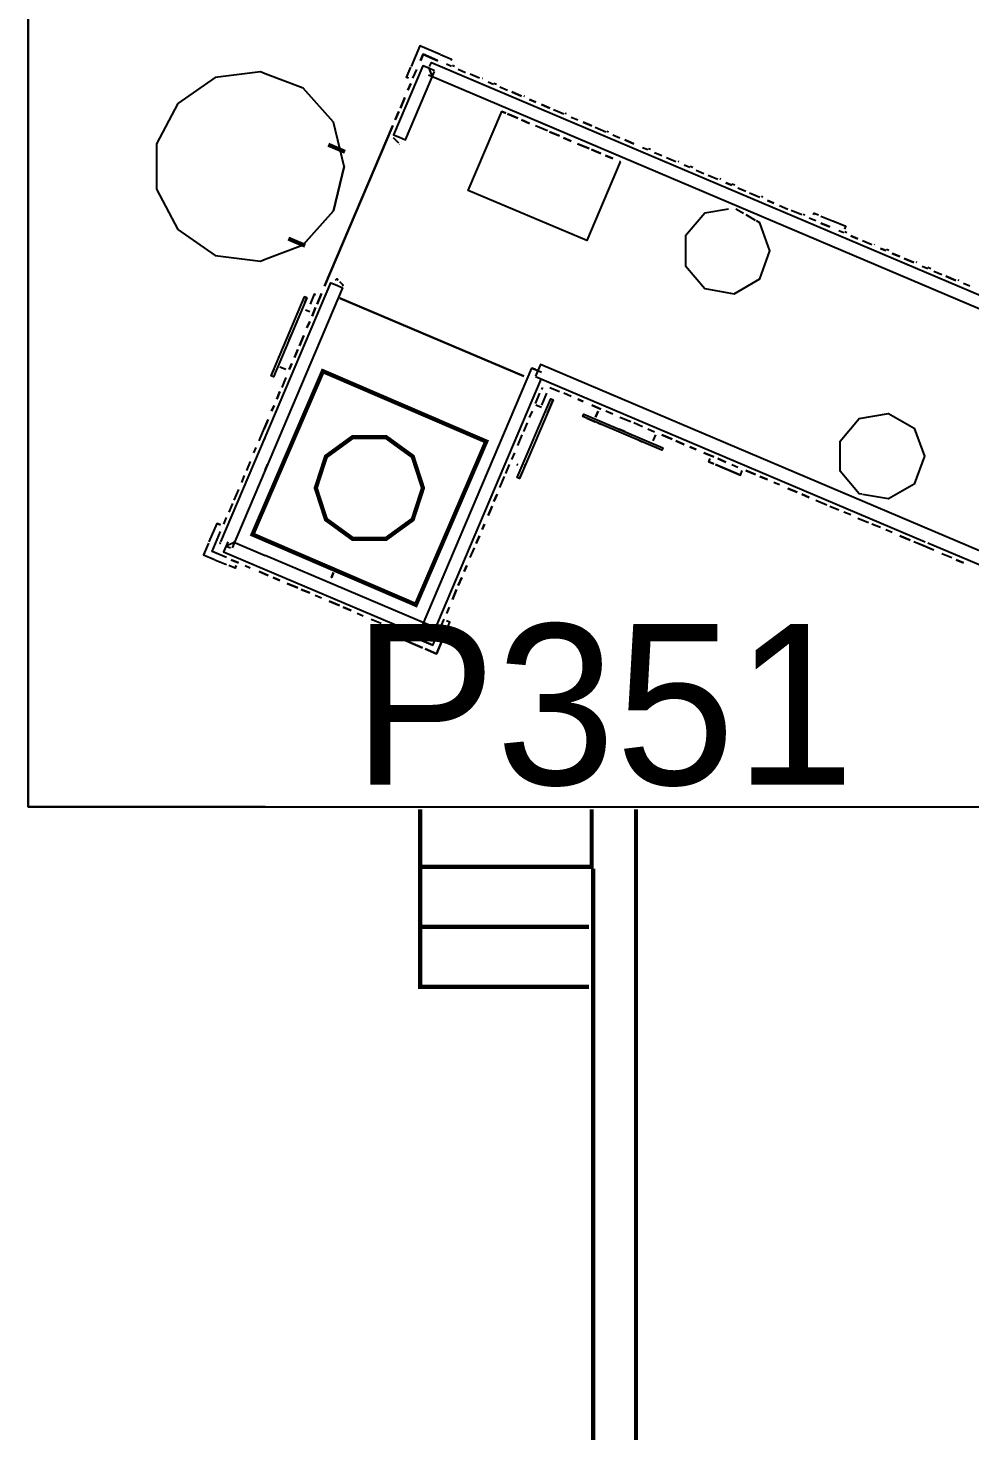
# Model space of a CAD drawing. Extents: x -57244 to 324435, y 15553 to 159369.
# Drawn here: x 147659 to 152054, y 123362 to 129911 of the extents above; entities that cross this region are included whole.
import ezdxf

# ---------------------------------------------------------------- set-up
doc = ezdxf.new("R2010")
doc.units = 0
doc.header["$LTSCALE"] = 2000
doc.header["$MEASUREMENT"] = 0
doc.linetypes.add('HIDDEN', pattern=[0.375, 0.25, -0.125])
doc.layers.add('BASE', color=253, linetype='CONTINUOUS')
doc.styles.add('TXT', font='TXT', dxfattribs={"height": 0.2})

msp = doc.modelspace()

# ---------------------------------------------------------------- linework, layer by layer
at = {"layer": 'BASE', "linetype": 'Continuous'}
for p, q in [((149502.6, 129788.5, 853.8), (149502, 129787.3, 853.8)), ((149569.9, 129759.5, 2944), (149502.3, 129788.2, 2944)), ((149502.3, 129788.2, 1594), (149504.5, 129787.3, 1594)), ((149569.9, 129759.5, 2944), (149502.3, 129788.2, 2944)), ((149518.3, 129787.3, 1590), (149517.2, 129787.7, 1590)), ((149583.1, 129759.7, 1590), (149583.6, 129759.5, 1590)), ((149635.2, 129731.8, 2944), (149610.9, 129742.1, 2944)), ((149635.2, 129731.8, 2944), (149610.9, 129742.1, 2944)), ((149635.2, 129731.8, 2944), (149610.9, 129742.1, 2944)), ((149649, 129731.8, 1590), (149638.6, 129736.2, 1590)), ((149424.2, 129680.5, 833.8), (149444.4, 129728.3, 833.8)), ((149454.8, 129676.3, 2940), (149472.2, 129717.2, 2941.5)), ((149454.8, 129676.3, 2940), (149472.2, 129717.2, 2941.5)), ((149666.4, 129718.6, 2944), (149700.6, 129704, 2944)), ((149666.4, 129718.6, 2944), (149700.6, 129704, 2944)), ((149666.4, 129718.6, 2944), (149700.6, 129704, 2944)), ((149766, 129676.3, 2944), (149721.8, 129695, 2944)), ((149766, 129676.3, 2944), (149721.8, 129695, 2944)), ((149766, 129676.3, 2944), (149721.8, 129695, 2944)), ((149777.3, 129677.3, 1590), (149779.7, 129676.3, 1590)), ((149444.4, 129651.9, 2939.1), (149431.2, 129620.8, 2938)), ((149431.2, 129620.8, 2938), (149444.4, 129651.9, 2939.1)), ((149805.1, 129659.7, 2944), (149831.3, 129648.5, 2944)), ((149805.1, 129659.7, 2944), (149831.3, 129648.5, 2944)), ((149805.1, 129659.7, 2944), (149831.3, 129648.5, 2944)), ((149832.8, 129653.7, 1590), (149845.1, 129648.5, 1590)), ((149860.6, 129636.1, 2944), (149896.7, 129620.8, 2944)), ((149860.6, 129636.1, 2944), (149896.7, 129620.8, 2944)), ((149860.6, 129636.1, 2944), (149896.7, 129620.8, 2944)), ((149962, 129593.1, 2944), (149916, 129612.6, 2944)), ((149916, 129612.6, 2944), (149962, 129593.1, 2944)), ((149916, 129612.6, 2944), (149962, 129593.1, 2944)), ((149416.7, 129586.5, 2936.7), (149395.9, 129537.6, 2935)), ((149395.9, 129537.6, 2935), (149416.7, 129586.5, 2936.7)), ((149971.5, 129594.9, 1590), (149975.8, 129593.1, 1590)), ((150027.4, 129565.3, 2944), (149999.3, 129577.3, 2944)), ((149999.3, 129577.3, 2944), (150027.4, 129565.3, 2944)), ((149999.3, 129577.3, 2944), (150027.4, 129565.3, 2944)), ((150092.8, 129537.6, 2944), (150054.8, 129553.7, 2944)), ((150054.8, 129553.7, 2944), (150092.8, 129537.6, 2944)), ((150054.8, 129553.7, 2944), (150092.8, 129537.6, 2944)), ((149372.3, 129482.1, 2932.9), (149388.9, 129521.1, 2934.4)), ((149388.9, 129521.1, 2934.4), (149372.3, 129482.1, 2932.9)), ((149888.3, 129513.1, 2996), (149869.4, 129521.1, 2996)), ((149943.8, 129489.5, 2996), (149895.9, 129509.8, 2996)), ((149895.9, 129509.8, 3008), (149943.8, 129489.5, 3008)), ((149961.3, 129482.1, 3008), (149999.3, 129466, 3008)), ((149999.3, 129466, 2996), (149961.3, 129482.1, 2996)), ((150110.2, 129530.1, 2944), (150158.1, 129509.8, 2944)), ((150110.2, 129530.1, 2944), (150158.1, 129509.8, 2944)), ((150110.2, 129530.1, 2944), (150158.1, 129509.8, 2944)), ((150171.9, 129509.8, 1590), (150165.7, 129512.4, 1590)), ((150193.5, 129494.8, 2944), (150223.5, 129482.1, 2944)), ((150193.5, 129494.8, 2944), (150223.5, 129482.1, 2944)), ((150193.5, 129494.8, 2944), (150223.5, 129482.1, 2944)), ((149042.6, 128705.3, 2904.8), (149361.2, 129455.8, 2932)), ((149361.2, 129455.8, 2932), (149042.6, 128705.3, 2904.8)), ((150082.5, 129430.6, 3008), (150026.7, 129454.3, 3008)), ((150082.5, 129430.6, 2996), (150026.7, 129454.3, 2996)), ((150092, 129426.6, 2996), (150138, 129407.1, 2996)), ((150138, 129407.1, 3008), (150092, 129426.6, 3008)), ((150249, 129471.3, 2944), (150288.8, 129454.3, 2944)), ((150288.8, 129454.3, 2944), (150249, 129471.3, 2944)), ((150288.8, 129454.3, 2944), (150249, 129471.3, 2944)), ((150304.5, 129447.7, 2944), (150354.2, 129426.6, 2944)), ((150304.5, 129447.7, 2944), (150354.2, 129426.6, 2944)), ((150304.5, 129447.7, 2944), (150354.2, 129426.6, 2944)), ((150359.9, 129430, 1590), (150367.9, 129426.6, 1590)), ((150387.7, 129412.4, 2944), (150419.6, 129398.9, 2944)), ((150387.7, 129412.4, 2944), (150419.6, 129398.9, 2944)), ((150387.7, 129412.4, 2944), (150419.6, 129398.9, 2944)), ((149388.9, 129374.2, 3973.7), (149364.3, 129398.9, 3973.7)), ((150157.4, 129398.9, 3008), (150193.5, 129383.5, 3008)), ((150193.5, 129383.5, 2996), (150157.4, 129398.9, 2996)), ((150222.7, 129371.1, 2996), (150276.7, 129348.2, 2996)), ((150276.7, 129348.2, 3008), (150222.7, 129371.1, 3008)), ((150288.1, 129343.4, 2996), (150332.2, 129324.6, 2996)), ((150332.2, 129324.6, 3008), (150288.1, 129343.4, 3008)), ((150443.2, 129388.8, 2944), (150484.9, 129371.1, 2944)), ((150484.9, 129371.1, 2944), (150443.2, 129388.8, 2944)), ((150484.9, 129371.1, 2944), (150443.2, 129388.8, 2944)), ((150526.4, 129353.5, 2944), (150550.3, 129343.4, 2944)), ((150526.4, 129353.5, 2944), (150550.3, 129343.4, 2944)), ((150526.4, 129353.5, 2944), (150550.3, 129343.4, 2944)), ((150564, 129343.4, 1590), (150554.1, 129347.6, 1590)), ((150353.4, 129315.6, 2996), (150387.7, 129301.1, 2996)), ((150387.7, 129301.1, 3008), (150353.4, 129315.6, 3008)), ((150421.7, 129286.6, 2996), (150418.8, 129287.9, 2996)), ((150581.9, 129330, 2944), (150615.6, 129315.6, 2944)), ((150581.9, 129330, 2944), (150615.6, 129315.6, 2944)), ((150581.9, 129330, 2944), (150615.6, 129315.6, 2944)), ((150637.4, 129306.4, 2944), (150681, 129287.9, 2944)), ((150637.4, 129306.4, 2944), (150681, 129287.9, 2944)), ((150637.4, 129306.4, 2944), (150681, 129287.9, 2944)), ((150692.9, 129288.7, 1590), (150694.7, 129287.9, 1590)), ((150746.4, 129260.1, 2944), (150720.6, 129271.1, 2944)), ((150746.4, 129260.1, 2944), (150720.6, 129271.1, 2944)), ((150746.4, 129260.1, 2944), (150720.6, 129271.1, 2944)), ((150760.1, 129260.1, 1590), (150748.3, 129265.1, 1590)), ((150776.1, 129247.5, 2944), (150811.7, 129232.4, 2944)), ((150776.1, 129247.5, 2944), (150811.7, 129232.4, 2944)), ((150776.1, 129247.5, 2944), (150811.7, 129232.4, 2944)), ((150831.6, 129224, 2944), (150877.1, 129204.7, 2944)), ((150831.6, 129224, 2944), (150877.1, 129204.7, 2944)), ((150831.6, 129224, 2944), (150877.1, 129204.7, 2944)), ((150265.4, 128918.4, 2996), (149713.1, 129152.9, 2996)), ((150890.8, 129204.7, 1590), (150887.1, 129206.2, 1590)), ((150942.4, 129176.9, 2944), (150914.8, 129188.6, 2944)), ((150914.8, 129188.6, 2944), (150942.4, 129176.9, 2944)), ((150914.8, 129188.6, 2944), (150942.4, 129176.9, 2944)), ((150956.2, 129176.9, 1590), (150942.5, 129182.7, 1590)), ((150970.3, 129165.1, 2944), (151007.8, 129149.2, 2944)), ((150970.3, 129165.1, 2944), (151007.8, 129149.2, 2944)), ((150970.3, 129165.1, 2944), (151007.8, 129149.2, 2944)), ((151025.8, 129141.5, 2944), (151073.1, 129121.4, 2944)), ((151025.8, 129141.5, 2944), (151073.2, 129121.4, 2944)), ((151025.8, 129141.5, 2944), (151073.2, 129121.4, 2944)), ((151086.9, 129121.4, 1590), (151081.3, 129123.8, 1590)), ((151138.5, 129093.7, 2944), (151109, 129106.2, 2944)), ((151109, 129106.2, 2944), (151138.5, 129093.7, 2944)), ((151109, 129106.2, 2944), (151138.5, 129093.7, 2944)), ((151164.5, 129082.6, 2944), (151203.9, 129065.9, 2944)), ((151164.5, 129082.6, 2944), (151203.9, 129065.9, 2944)), ((151164.5, 129082.6, 2944), (151203.9, 129065.9, 2944)), ((150998, 129044.7, 3000.2), (150961.3, 129065.9, 3000.2)), ((151053.5, 129012.7, 3000.2), (151009.3, 129038.2, 3000.2)), ((151269.2, 129038.2, 2944), (151220, 129059.1, 2944)), ((151269.2, 129038.2, 2944), (151220, 129059.1, 2944)), ((151269.2, 129038.2, 2944), (151220, 129059.1, 2944)), ((151275.5, 129041.4, 1590), (151283, 129038.2, 1590)), ((151334.6, 129010.4, 2944), (151303.2, 129023.8, 2944)), ((151334.6, 129010.4, 2944), (151303.2, 129023.8, 2944)), ((151334.6, 129010.4, 2944), (151303.2, 129023.8, 2944)), ((151324, 129038.2, 833.8), (151327.5, 129046.4, 833.8)), ((151358.7, 129033.2, 853.8), (151412.3, 129010.4, 853.8)), ((151358.7, 129000.2, 2944), (151399.9, 128982.7, 2944)), ((151400, 128982.7, 2944), (151358.7, 129000.2, 2944)), ((151400, 128982.7, 2944), (151358.7, 129000.2, 2944)), ((151465.3, 128955, 2944), (151441.9, 128964.9, 2944)), ((151465.3, 128955, 2944), (151441.9, 128964.9, 2944)), ((151465.3, 128955, 2944), (151441.9, 128964.9, 2944)), ((151479, 128955, 1590), (151469.7, 128958.9, 1590)), ((151530.7, 128927.2, 2944), (151497.4, 128941.3, 2944)), ((151497.4, 128941.3, 2944), (151530.7, 128927.2, 2944)), ((151497.4, 128941.3, 2944), (151530.7, 128927.2, 2944)), ((151596, 128899.5, 2944), (151552.9, 128917.8, 2944)), ((151596, 128899.5, 2944), (151552.9, 128917.8, 2944)), ((151596, 128899.5, 2944), (151552.9, 128917.8, 2944)), ((151609.8, 128899.5, 1590), (151608.4, 128900.1, 1590)), ((151661.4, 128871.7, 2944), (151636.1, 128882.5, 2944)), ((151661.4, 128871.7, 2944), (151636.1, 128882.5, 2944)), ((151636.1, 128882.4, 2944), (151661.4, 128871.7, 2944)), ((151675.1, 128871.7, 1590), (151663.9, 128876.5, 1590)), ((151691.6, 128858.9, 2944), (151726.7, 128844, 2944)), ((151726.7, 128844, 2944), (151691.6, 128858.9, 2944)), ((151726.7, 128844, 2944), (151691.6, 128858.9, 2944)), ((151792.1, 128816.2, 2944), (151747.1, 128835.3, 2944)), ((151747.1, 128835.3, 2944), (151792.1, 128816.2, 2944)), ((151747.1, 128835.3, 2944), (151792.1, 128816.2, 2944)), ((151805.8, 128816.2, 1590), (151802.6, 128817.6, 1590)), ((151830.3, 128800, 2944), (151857.5, 128788.5, 2944)), ((151830.3, 128800, 2944), (151857.5, 128788.5, 2944)), ((151830.3, 128800, 2944), (151857.5, 128788.5, 2944)), ((151858.1, 128794.1, 1590), (151871.2, 128788.5, 1590)), ((151885.8, 128776.5, 2944), (151922.8, 128760.8, 2944)), ((151885.8, 128776.5, 2944), (151922.8, 128760.8, 2944)), ((151885.8, 128776.5, 2944), (151922.8, 128760.8, 2944)), ((151988.2, 128733, 2944), (151941.3, 128752.9, 2944)), ((151941.3, 128752.9, 2944), (151988.2, 128733, 2944)), ((151941.3, 128752.9, 2944), (151988.2, 128733, 2944)), ((151996.8, 128735.2, 1590), (152001.9, 128733, 1590)), ((152053.5, 128705.3, 2944), (152024.5, 128717.6, 2944)), ((152053.5, 128705.3, 2944), (152024.5, 128717.6, 2944)), ((152053.5, 128705.3, 2944), (152024.5, 128717.6, 2944)), ((148792.8, 128287.3, 2580), (148949, 128655.6, 2580)), ((148950.9, 128629.2, 2180), (148960.1, 128650.9, 2179.9)), ((148994.3, 128667.9, 834), (149000.5, 128665.3, 834)), ((149028.3, 128671.5, 2692.3), (149007.3, 128622, 2692.3)), ((149028.3, 128671.5, 2692.3), (149007.3, 128622, 2692.3)), ((149007.3, 128622, 2692.3), (149028.3, 128671.5, 2692.3)), ((149971.5, 128285.4, 2904), (149113.1, 128649.8, 2904)), ((149113.1, 128649.8, 2904), (149971.5, 128285.4, 2904)), ((149113.1, 128649.8, 2904), (149971.5, 128285.4, 2904)), ((148972.8, 128585.8, 2525), (148952.6, 128594.3, 2525)), ((148972.8, 128585.8, 2235), (148952.7, 128594.3, 2235)), ((148983.7, 128566.6, 2692.3), (149000.5, 128606.1, 2692.3)), ((148983.7, 128566.6, 2692.3), (149000.5, 128606.1, 2692.3)), ((149000.5, 128606.1, 2692.3), (148983.7, 128566.6, 2692.3)), ((148887.7, 128511.1, 2180), (148889.5, 128515.3, 2180)), ((148960.2, 128511.1, 2692.3), (148972.8, 128540.7, 2692.3)), ((148960.2, 128511.1, 2692.3), (148972.8, 128540.7, 2692.3)), ((148972.8, 128540.7, 2692.3), (148960.2, 128511.1, 2692.3)), ((148852.4, 128427.8, 2180), (148861.8, 128449.9, 2180)), ((148877.2, 128455.6, 2235), (148889, 128483.3, 2235)), ((148877.2, 128455.6, 2525), (148889, 128483.3, 2525)), ((148877.2, 128455.6, 2525), (148889, 128483.3, 2525)), ((148945, 128475.4, 2692.3), (148924.8, 128427.8, 2692.3)), ((148945, 128475.4, 2692.3), (148924.8, 128427.8, 2692.3)), ((148924.8, 128427.8, 2692.3), (148945, 128475.4, 2692.3)), ((148828.9, 128372.4, 2180), (148834.1, 128384.5, 2180)), ((148917.3, 128410, 2692.3), (148901.3, 128372.4, 2692.3)), ((148917.3, 128410, 2692.3), (148901.3, 128372.4, 2692.3)), ((148901.3, 128372.4, 2692.3), (148917.3, 128410, 2692.3)), ((148834.1, 128329.5, 2525), (148861.8, 128317.7, 2525)), ((148877.7, 128316.9, 2692.3), (148889.5, 128344.7, 2692.3)), ((148877.7, 128316.9, 2692.3), (148889.5, 128344.7, 2692.3)), ((148889.5, 128344.7, 2692.3), (148877.7, 128316.9, 2692.3)), ((148861.8, 128279.3, 2692.3), (148842.4, 128233.6, 2692.3)), ((148861.8, 128279.3, 2692.3), (148842.4, 128233.6, 2692.3)), ((148861.8, 128279.3, 2692.3), (148842.4, 128233.6, 2692.3)), ((150027, 128284, 3973.7), (151844.9, 127512.3, 3973.7)), ((150059.1, 128233.6, 2692.3), (150054.8, 128223.3, 2692.3)), ((150059.1, 128233.6, 2692.3), (150054.8, 128223.3, 2692.3)), ((150093.5, 128233.6, 2904), (150138, 128214.7, 2904)), ((150093.5, 128233.6, 2904), (150138, 128214.7, 2904)), ((150093.5, 128233.6, 2904), (150138, 128214.7, 2904)), ((148818.9, 128178.1, 2692.3), (148834.1, 128213.9, 2692.3)), ((148818.9, 128178.1, 2692.3), (148834.1, 128213.9, 2692.3)), ((148834.1, 128213.9, 2692.3), (148818.9, 128178.1, 2692.3)), ((150027, 128158, 2692.3), (150047.4, 128205.9, 2692.3)), ((150027, 128158, 2692.3), (150047.4, 128205.9, 2692.3)), ((150056.5, 128150.4, 854), (150080.1, 128205.9, 854)), ((150193.5, 128191.2, 2904), (150158.8, 128205.9, 2904)), ((150193.5, 128191.2, 2904), (150158.8, 128205.9, 2904)), ((150193.5, 128191.2, 2904), (150158.8, 128205.9, 2904)), ((150249, 128167.6, 2904), (150224.2, 128178.1, 2904)), ((150224.2, 128178.1, 2904), (150249, 128167.6, 2904)), ((150224.2, 128178.1, 2904), (150249, 128167.6, 2904)), ((148806.3, 128148.6, 2692.3), (148795.3, 128122.7, 2692.3)), ((148806.3, 128148.6, 2692.3), (148795.3, 128122.7, 2692.3)), ((148795.3, 128122.7, 2692.3), (148806.3, 128148.6, 2692.3)), ((149999.3, 128092.6, 2692.3), (150012, 128122.7, 2692.3)), ((149999.3, 128092.6, 2692.3), (150012, 128122.7, 2692.3)), ((150054.8, 128139.1, 1675), (150028.2, 128150.4, 1675)), ((150252.5, 128108, 2690), (150247.8, 128097, 2690)), ((150289.6, 128150.4, 2904), (150332.2, 128132.3, 2904)), ((150332.2, 128132.3, 2904), (150289.6, 128150.4, 2904)), ((150332.2, 128132.3, 2904), (150289.6, 128150.4, 2904)), ((150318.5, 128122.7, 2345), (150306.7, 128094.9, 2345)), ((150306.7, 128094.9, 2635), (150318.5, 128122.7, 2635)), ((150387.7, 128108.8, 2904), (150354.9, 128122.7, 2904)), ((150387.7, 128108.8, 2904), (150354.9, 128122.7, 2904)), ((150387.7, 128108.8, 2904), (150354.9, 128122.7, 2904)), ((148736.4, 127983.9, 2692.3), (148764.7, 128050.5, 2692.3)), ((148736.4, 127983.9, 2692.3), (148764.7, 128050.5, 2692.3)), ((148736.4, 127983.9, 2692.3), (148764.7, 128050.5, 2692.3)), ((148764.7, 128050.5, 1234.3), (148760, 128039.4, 1234.3)), ((148764.7, 128050.4, 1234.2), (148760.1, 128039.4, 1234.2)), ((148778.6, 128083.2, 2692.3), (148764.7, 128050.5, 2692.3)), ((148778.6, 128083.2, 2692.3), (148764.7, 128050.5, 2692.3)), ((148764.7, 128050.5, 2692.3), (148778.6, 128083.2, 2692.3)), ((149971.5, 128027.3, 2692.3), (149988.5, 128067.2, 2692.3)), ((149971.5, 128027.3, 2692.3), (149988.5, 128067.2, 2692.3)), ((150062.9, 128067.2, 1330), (150054.8, 128048.1, 1330)), ((150266.4, 128089.1, 2290), (150304.5, 128072.9, 2290)), ((150318, 128067.2, 2290), (150332.2, 128061.2, 2290)), ((150387.7, 128037.6, 2290), (150383.4, 128039.4, 2290)), ((150415.4, 128038.9, 2345), (150443.2, 128027.1, 2345)), ((150415.4, 128038.9, 2635), (150443.2, 128027.1, 2635)), ((150443.2, 128027.1, 2635), (150415.4, 128038.9, 2635)), ((150420.3, 128094.9, 2904), (150470.9, 128073.4, 2904)), ((150420.3, 128094.9, 2904), (150470.9, 128073.4, 2904)), ((150420.3, 128094.9, 2904), (150470.9, 128073.4, 2904)), ((150526.4, 128049.9, 2904), (150485.6, 128067.2, 2904)), ((150526.4, 128049.9, 2904), (150485.6, 128067.2, 2904)), ((150526.4, 128049.9, 2904), (150485.6, 128067.2, 2904)), ((150551, 128039.4, 2904), (150581.9, 128026.3, 2904)), ((150551, 128039.4, 2904), (150581.9, 128026.3, 2904)), ((150551, 128039.4, 2904), (150581.9, 128026.3, 2904)), ((148557.7, 127512.3, 3973.7), (148764.7, 127999.8, 3973.7)), ((148764.7, 127999.9, 3473.7), (148757.9, 127983.9, 3473.7)), ((149943.8, 127961.9, 2692.3), (149964.9, 128011.7, 2692.3)), ((149943.8, 127961.9, 2692.3), (149964.9, 128011.7, 2692.3)), ((150039.3, 128011.7, 1330), (150027, 127982.7, 1330)), ((150470.9, 128002.3, 2290), (150448.8, 128011.7, 2290)), ((150514.2, 127983.9, 2290), (150526.4, 127978.8, 2290)), ((150586.5, 128011.7, 2635), (150574.7, 127983.9, 2635)), ((150616.4, 128011.7, 2904), (150665.1, 127991, 2904)), ((150665.1, 127991, 2904), (150616.4, 128011.7, 2904)), ((150665.1, 127991, 2904), (150616.4, 128011.7, 2904)), ((150720.6, 127967.4, 2904), (150681.7, 127983.9, 2904)), ((150681.7, 127983.9, 2904), (150720.6, 127967.4, 2904)), ((150681.7, 127983.9, 2904), (150720.6, 127967.4, 2904)), ((148712.9, 127928.5, 2692.3), (148723.1, 127952.5, 2692.3)), ((148712.9, 127928.5, 2692.3), (148723.1, 127952.5, 2692.3)), ((148712.9, 127928.5, 2692.3), (148723.1, 127952.5, 2692.3)), ((149916, 127896.5, 2692.3), (149929.6, 127928.5, 2692.3)), ((149916, 127896.5, 2692.3), (149929.6, 127928.5, 2692.3)), ((150004, 127928.5, 1330), (149999.3, 127917.3, 1330)), ((150776.1, 127943.9, 2904), (150747.1, 127956.2, 2904)), ((150747.1, 127956.2, 2904), (150776.1, 127943.9, 2904)), ((150747.1, 127956.2, 2904), (150776.1, 127943.9, 2904)), ((150859.3, 127908.6, 2904), (150812.4, 127928.5, 2904)), ((150812.4, 127928.5, 2904), (150859.3, 127908.6, 2904)), ((150812.4, 127928.5, 2904), (150859.3, 127908.6, 2904)), ((148764.7, 127846.3, 3973.7), (148611.2, 127484.6, 3973.7)), ((148695.3, 127887.1, 2692.3), (148677.5, 127845.2, 2692.3)), ((148695.3, 127887.1, 2692.3), (148677.5, 127845.2, 2692.3)), ((148695.3, 127887.1, 2692.3), (148677.5, 127845.2, 2692.3)), ((148764.7, 127846.3, 3473.7), (148776, 127873, 3473.7)), ((149888.3, 127831.2, 2692.3), (149906, 127873, 2692.3)), ((149888.3, 127831.2, 2692.3), (149906, 127873, 2692.3)), ((149939.5, 127873, 1385), (149943.8, 127871.1, 1385)), ((149943.8, 127871.1, 1675), (149939.5, 127873, 1675)), ((149952.7, 127807.6, 1329.9), (149968.7, 127845.2, 1330)), ((149971.5, 127851.9, 1330), (149980.5, 127873, 1330)), ((150835.2, 127886.6, 833.8), (150859.3, 127876.3, 833.8)), ((150982.5, 127824.1, 833.8), (150867.2, 127873, 833.8)), ((150877.8, 127900.7, 2904), (150914.8, 127885, 2904)), ((150914.8, 127885, 2904), (150877.8, 127900.7, 2904)), ((150914.8, 127885, 2904), (150877.8, 127900.7, 2904)), ((150943.2, 127873, 2904), (150970.3, 127861.5, 2904)), ((150943.2, 127873, 2904), (150970.3, 127861.5, 2904)), ((150943.2, 127873, 2904), (150970.3, 127861.5, 2904)), ((151008.5, 127845.2, 2904), (151053.5, 127826.1, 2904)), ((151053.5, 127826.1, 2904), (151008.5, 127845.2, 2904)), ((151053.5, 127826.1, 2904), (151008.5, 127845.2, 2904)), ((148667.6, 127821.8, 2692.3), (148654, 127789.7, 2692.3)), ((148667.6, 127821.8, 2692.3), (148654, 127789.7, 2692.3)), ((148667.6, 127821.8, 2692.3), (148654, 127789.7, 2692.3)), ((149860.6, 127765.8, 2692.3), (149882.5, 127817.5, 2692.3)), ((149860.6, 127765.8, 2692.3), (149882.5, 127817.5, 2692.3)), ((149941.7, 127812.3, 1329.9), (149941.7, 127812.3, 1730)), ((151073.9, 127817.5, 2904), (151109, 127802.6, 2904)), ((151109, 127802.6, 2904), (151073.9, 127817.5, 2904)), ((151109, 127802.6, 2904), (151073.9, 127817.5, 2904)), ((151164.5, 127779, 2904), (151139.2, 127789.7, 2904)), ((151164.5, 127779, 2904), (151139.2, 127789.7, 2904)), ((151164.5, 127779, 2904), (151139.2, 127789.7, 2904)), ((148639.9, 127756.4, 2692.3), (148618.7, 127706.5, 2692.3)), ((148639.9, 127756.4, 2692.3), (148618.7, 127706.5, 2692.3)), ((148639.9, 127756.4, 2692.3), (148618.7, 127706.5, 2692.3)), ((149847.2, 127734.3, 2692.3), (149832.8, 127700.5, 2692.3)), ((149832.8, 127700.5, 2692.3), (149847.2, 127734.3, 2692.3)), ((151204.6, 127762, 2904), (151247.7, 127743.7, 2904)), ((151247.7, 127743.7, 2904), (151204.6, 127762, 2904)), ((151247.7, 127743.7, 2904), (151204.6, 127762, 2904)), ((151303.2, 127720.1, 2904), (151270, 127734.3, 2904)), ((151270, 127734.3, 2904), (151303.2, 127720.1, 2904)), ((151270, 127734.3, 2904), (151303.2, 127720.1, 2904)), ((151335.3, 127706.5, 2904), (151386.4, 127684.8, 2904)), ((151335.3, 127706.5, 2904), (151386.4, 127684.8, 2904)), ((151335.3, 127706.5, 2904), (151386.4, 127684.8, 2904)), ((148612.1, 127691.1, 2692.3), (148595.1, 127651, 2692.3)), ((148612.1, 127691.1, 2692.3), (148595.1, 127651, 2692.3)), ((148612.1, 127691.1, 2692.3), (148595.1, 127651, 2692.3)), ((149805.1, 127635.1, 2692.3), (149823.6, 127678.8, 2692.3)), ((149823.6, 127678.8, 2692.3), (149805.1, 127635.1, 2692.3)), ((151400.7, 127678.8, 2904), (151441.9, 127661.3, 2904)), ((151400.7, 127678.8, 2904), (151441.9, 127661.3, 2904)), ((151400.7, 127678.8, 2904), (151441.9, 127661.3, 2904)), ((151497.4, 127637.7, 2904), (151466, 127651, 2904)), ((151497.4, 127637.7, 2904), (151466, 127651, 2904)), ((151497.4, 127637.7, 2904), (151466, 127651, 2904)), ((148556.6, 127591.8, 834), (148540.5, 127598.7, 834)), ((148571.6, 127595.5, 2692.3), (148584.4, 127625.7, 2692.3)), ((148571.6, 127595.5, 2692.3), (148584.4, 127625.7, 2692.3)), ((148571.6, 127595.5, 2692.3), (148584.4, 127625.7, 2692.3)), ((149777.3, 127569.7, 2692.3), (149788.3, 127595.5, 2692.3)), ((149788.3, 127595.5, 2692.3), (149777.3, 127569.7, 2692.3)), ((151531.4, 127623.3, 2904), (151580.6, 127602.4, 2904)), ((151531.4, 127623.3, 2904), (151580.6, 127602.4, 2904)), ((151531.4, 127623.3, 2904), (151580.6, 127602.4, 2904)), ((151636.1, 127578.8, 2904), (151596.8, 127595.5, 2904)), ((151636.1, 127578.8, 2904), (151596.8, 127595.5, 2904)), ((151636.1, 127578.8, 2904), (151596.8, 127595.5, 2904)), ((148517, 127467, 2692.3), (148556.6, 127560.3, 2692.3)), ((148517, 127467, 2692.3), (148556.6, 127560.3, 2692.3)), ((148621.7, 127509.5, 3973.8), (148584.4, 127494.4, 4002.3)), ((148615.1, 127512.3, 3973.7), (148764.7, 127448.8, 3973.7)), ((149764.7, 127540.1, 2692.3), (149749.6, 127504.4, 2692.3)), ((149749.6, 127504.4, 2692.3), (149764.7, 127540.1, 2692.3)), ((151691.6, 127555.3, 2904), (151662.1, 127567.8, 2904)), ((151691.6, 127555.3, 2904), (151662.1, 127567.8, 2904)), ((151691.6, 127555.3, 2904), (151662.1, 127567.8, 2904)), ((151774.8, 127519.9, 2904), (151727.5, 127540.1, 2904)), ((151727.5, 127540.1, 2904), (151774.8, 127519.9, 2904)), ((151727.5, 127540.1, 2904), (151774.8, 127519.9, 2904)), ((151830.3, 127496.4, 2904), (151792.8, 127512.3, 2904)), ((151830.3, 127496.4, 2904), (151792.8, 127512.3, 2904)), ((151885.8, 127472.8, 2904), (151792.8, 127512.3, 2904)), ((148584.4, 127438.5, 2692.3), (148517, 127467, 2692.3)), ((148584.4, 127492.8, 4001.6), (148603.7, 127484.6, 3980.6)), ((149527.6, 127125, 3973.7), (148764.7, 127448.8, 3973.7)), ((149721.8, 127439, 2692.3), (149741.2, 127484.6, 2692.3)), ((149721.8, 127439, 2692.3), (149741.2, 127484.6, 2692.3)), ((151885.8, 127472.8, 1594.1), (151830.3, 127496.3, 1594.1)), ((153800.1, 126682.4, 3973.7), (151858.1, 127506.7, 3973.7)), ((151885.8, 127472.8, 2904), (151858.1, 127484.6, 2904)), ((151885.8, 127472.8, 2904), (151858.2, 127484.6, 2904)), ((151969.1, 127437.5, 2904), (151923.5, 127456.8, 2904)), ((151969.1, 127437.5, 2904), (151923.5, 127456.8, 2904)), ((151969.1, 127437.5, 2904), (151923.5, 127456.8, 2904)), ((148530.6, 127429.1, 854), (148584.4, 127406.3, 854)), ((148606.5, 127429.1, 2692.3), (148639.9, 127414.9, 2692.3)), ((148639.9, 127414.9, 2692.3), (148606.5, 127429.1, 2692.3)), ((148625.2, 127388.9, 834), (148630.5, 127401.3, 834)), ((148671.8, 127401.3, 2692.3), (148695.3, 127391.4, 2692.3)), ((148671.8, 127401.3, 2692.3), (148695.3, 127391.3, 2692.3)), ((148764.7, 127383.6, 3973.7), (149499.9, 127071.6, 3973.7)), ((149694.1, 127373.7, 2692.3), (149705.8, 127401.3, 2692.3)), ((149705.8, 127401.3, 2692.3), (149694.1, 127373.7, 2692.3)), ((152024.5, 127414, 2904), (151988.9, 127429.1, 2904)), ((151988.9, 127429.1, 2904), (152024.5, 127414, 2904)), ((151988.9, 127429.1, 2904), (152024.5, 127414, 2904)), ((148737.2, 127373.6, 2692.3), (148764.7, 127361.9, 2692.3)), ((148764.7, 127361.9, 2692.3), (148737.2, 127373.6, 2692.3)), ((148764.7, 127361.9, 2692.3), (148778.6, 127356, 2692.3)), ((148778.6, 127356, 2692.3), (148764.7, 127361.9, 2692.3)), ((148802.5, 127345.8, 2692.3), (148834.1, 127332.5, 2692.3)), ((148834.1, 127332.5, 2692.3), (148802.5, 127345.8, 2692.3)), ((148867.9, 127318.1, 2692.3), (148917.3, 127297.1, 2692.3)), ((148917.3, 127297.1, 2692.3), (148867.9, 127318.1, 2692.3)), ((149682.3, 127345.8, 2692.3), (149666.4, 127308.3, 2692.3)), ((149666.4, 127308.3, 2692.3), (149682.3, 127345.8, 2692.3)), ((148933.3, 127290.4, 2692.3), (148972.8, 127273.6, 2692.3)), ((148972.8, 127273.6, 2692.3), (148933.3, 127290.4, 2692.3)), ((149028.3, 127250, 2692.3), (148998.6, 127262.6, 2692.3)), ((149028.3, 127250, 2692.3), (148998.6, 127262.6, 2692.3)), ((149658.7, 127290.4, 2692.3), (149638.6, 127242.9, 2692.3)), ((149638.6, 127242.9, 2692.3), (149658.7, 127290.4, 2692.3)), ((149111.5, 127214.7, 2692.3), (149064, 127234.9, 2692.3)), ((149064, 127234.9, 2692.3), (149111.5, 127214.7, 2692.3)), ((149167, 127191.2, 2692.3), (149129.3, 127207.1, 2692.3)), ((149129.3, 127207.1, 2692.3), (149167, 127191.2, 2692.3)), ((149623.4, 127207.1, 2692.3), (149610.9, 127177.6, 2692.3)), ((149623.4, 127207.1, 2692.3), (149610.9, 127177.6, 2692.3)), ((149194.7, 127179.4, 2692.3), (149222.5, 127167.6, 2692.3)), ((149194.7, 127179.4, 2692.3), (149222.5, 127167.6, 2692.3)), ((149260.1, 127151.6, 2692.3), (149305.7, 127132.3, 2692.3)), ((149260.1, 127151.6, 2692.3), (149305.7, 127132.3, 2692.3)), ((149361.2, 127108.7, 2692.3), (149325.4, 127123.9, 2692.3)), ((149361.2, 127108.7, 2692.3), (149325.4, 127123.9, 2692.3)), ((149583.1, 127112.2, 2692.3), (149599.9, 127151.6, 2692.3)), ((149583.1, 127112.2, 2692.3), (149599.9, 127151.6, 2692.3)), ((149416.7, 127085.2, 2692.3), (149390.8, 127096.2, 2692.3)), ((149416.7, 127085.2, 2692.3), (149390.8, 127096.2, 2692.3)), ((149416.9, 127052.9, 834), (149444.4, 127041.2, 834)), ((149548, 127029.4, 2692.3), (149456.1, 127068.4, 2692.3)), ((149521.3, 127095.1, 4003.8), (149521.3, 127095.1, 4003.8)), ((149521.3, 127095.1, 4003.8), (149521.3, 127095.1, 4003.8)), ((149521.8, 127096.2, 4002.5), (149527.6, 127110, 3987.5)), ((149548, 127029.4, 2692.3), (149576.3, 127096.2, 2692.3)), ((149499.9, 127017.6, 854), (149445.6, 127040.7, 854)), ((149445.6, 127040.7, 834), (149499.9, 127017.6, 834)), ((148764.7, 126274.6, 800), (152246.5, 126274.6, 800)), ((148764.7, 126274.6, 800), (152246.5, 126274.6, 800))]:
    msp.add_line(p, q, dxfattribs=at)
at = {"layer": 'BASE', "linetype": 'HIDDEN'}
for p, q in [((148258.2, 129370.9, 803.7), (148258.2, 129158.1, 803.7)), ((148764.7, 128831.3, 803.7), (148917.3, 128889.2, 803.7)), ((148945.6, 128902.3, 833.7), (148944, 128900.5, 833.7))]:
    msp.add_line(p, q, dxfattribs=at)
at = {"layer": 'BASE', "linetype": 'Continuous'}
for points, elevation in [([(148764.7, 126274.6), (147658.6, 126274.6), (147658.6, 130812.4), (148764.7, 131918.5)], 800), ([(148764.7, 126274.6), (147658.6, 126274.6), (147658.6, 130812.4), (148764.7, 131918.5)], 800), ([(147658.6, 130812.4), (147658.6, 126274.6), (148764.7, 126274.6)], 500), ([(149582.2, 129787.3), (149486.7, 129827.8), (149445.9, 129731.8)], 833.8), ([(149582.2, 129787.3), (149486.7, 129827.8), (149445.9, 129731.8)], 853.8), ([(149501.9, 129787.3), (149502.3, 129788.2), (149504.5, 129787.3)], 1594), ([(149502, 129787.3), (149502.6, 129788.5), (149505.4, 129787.3)], 1593.8), ([(149583.1, 129786.9), (149633.9, 129765.3), (149631.5, 129759.5)], 833.8), ([(149583.1, 129786.9), (149633.9, 129765.3), (149631.5, 129759.5)], 853.8), ([(149434.1, 129676.3), (149424.2, 129680.5), (149444.4, 129728.3)], 853.8), ([(150418.8, 129287.9), (150421.7, 129286.6), (150265.4, 128918.4), (149713.1, 129152.9), (149869.4, 129521.1), (149888.3, 129513.1)], 3008), ([(149392, 129371.1), (149392.3, 129370.8), (149392.7, 129371.1)], 3973.7), ([(150926.6, 129065.9), (150816.4, 129046.5), (150727.2, 128940.1), (150727.2, 128801.3), (150816.4, 128694.9), (150953.2, 128670.8), (151073.4, 128740.2), (151120.9, 128870.7), (151073.4, 129001.2), (151057.4, 129010.4)], 3000.2), ([(151324, 129038.2), (151327.5, 129046.4), (151346.9, 129038.2)], 853.8), ([(151469.7, 128971.9), (151474.8, 128983.9), (151414.2, 129009.6)], 853.8), ([(149106.4, 128733), (149098.9, 128740.5), (149091.5, 128733)], 3973.7), ([(149111.5, 128728), (149128.9, 128710.5), (149123.7, 128705.3)], 3973.7), ([(149000.5, 128665.3), (148994.3, 128667.9), (148974.9, 128622)], 854), ([(149952.7, 127807.6), (149941.7, 127812.3), (150097.9, 128180.6), (150109, 128175.9)], 1730), ([(151549.4, 127734.3), (151536.8, 127736.5), (151447.6, 127842.8), (151447.6, 127981.7), (151536.8, 128088.1), (151673.6, 128112.2), (151793.8, 128042.8), (151841.3, 127912.3), (151793.8, 127781.8), (151673.6, 127712.4), (151552.9, 127733.6)], 3000.2), ([(150859.3, 127876.3), (150835.2, 127886.6), (150841.2, 127900.7)], 853.8), ([(150867.2, 127873), (150982.5, 127824.1), (150991.5, 127845.2)], 853.8), ([(148503.8, 127512.3), (148540.5, 127598.7), (148556.6, 127591.8)], 854), ([(148584.4, 127438.5), (148517, 127467), (148556.6, 127560.3)], 2692.3), ([(148501.1, 127506.1), (148477.9, 127451.4), (148528.9, 127429.8)], 854), ([(148630.5, 127401.3), (148625.2, 127388.9), (148596, 127401.3)], 854), ([(149610.9, 127100.5), (149626.7, 127137.6), (149610.9, 127144.3)], 834), ([(149610.9, 127100.5), (149626.7, 127137.6), (149610.9, 127144.3)], 854), ([(149444.4, 127041.2), (149416.9, 127052.9), (149423.5, 127068.4)], 854), ([(149456.1, 127068.4), (149548, 127029.4), (149576.3, 127096.2)], 2692.3), ([(149609, 127096.2), (149564.2, 126990.3), (149511, 127012.9)], 834), ([(149511, 127012.9), (149564.2, 126990.3), (149609, 127096.2)], 854)]:
    msp.add_lwpolyline(points, dxfattribs=dict(at, elevation=elevation))
at = {"layer": 'BASE', "linetype": 'Continuous', "extrusion": (-0.920426, 0.390917, 5.24826e-07), "elevation": -86869.4}
msp.add_lwpolyline([(-177872.2, 2943), (-177903.4, 2944.1), (-177903.4, 1594.1), (-177902.4, 1594.1)], dxfattribs=at)
at = {"layer": 'BASE', "linetype": 'Continuous', "extrusion": (-0.012782, -0.030118, 0.999465), "elevation": -2877.3}
msp.add_lwpolyline([(86918.7, 177849.2), (86918.7, 177880.4), (86992.1, 177880.4)], dxfattribs=at)
at = {"layer": 'BASE', "linetype": 'Continuous', "extrusion": (0.276329, 0.650995, 0.706999), "elevation": 128598.8}
msp.add_lwpolyline([(-86955.7, -122911.7), (-86955.7, -122940.8), (-92087.7, -122940.8), (-92087.7, -122923.5)], dxfattribs=at)
at = {"layer": 'BASE', "linetype": 'HIDDEN'}
for points, elevation in [([(148764.7, 129697.7), (148743.4, 129705.7), (148532.2, 129680.1), (148357.1, 129559.2), (148258.2, 129370.9), (148258.2, 129158.1), (148357.1, 128969.7), (148532.2, 128848.9), (148743.4, 128823.2), (148764.7, 128831.3)], 3003.7), ([(148764.7, 128831.3), (148942.3, 128898.7), (149083.4, 129057.9), (149134.3, 129264.5), (149083.4, 129471), (148942.3, 129630.3), (148764.7, 129697.7)], 3003.7), ([(149134.3, 129264.5), (149083.4, 129057.9), (148943, 128899.5)], 803.7), ([(148945.6, 128902.3), (148879.7, 128930.3), (148876, 128921.7), (148935.9, 128896.2)], 3003.7)]:
    msp.add_lwpolyline(points, dxfattribs=dict(at, elevation=elevation))
at = {"layer": 'BASE', "linetype": 'Continuous', "extrusion": (-0.651818, 0.27445, 0.706972), "elevation": -59386.1}
msp.add_lwpolyline([(-177583.1, 64286.2), (-177583.2, 64275.2), (-177579.9, 64275.2)], dxfattribs=at)
at = {"layer": 'BASE', "linetype": 'Continuous', "extrusion": (-0.276371, -0.651091, 0.706895), "elevation": -122956.6}
msp.add_lwpolyline([(92087.3, 128511.6), (92087.3, 128500.9), (86966.9, 128500.9)], dxfattribs=at)
at = {"layer": 'BASE', "linetype": 'Continuous', "extrusion": (-0.283529, -0.651421, 0.703749), "elevation": -124082.4}
msp.add_lwpolyline([(85334.6, 128547.2), (85335, 128547.7), (85365.2, 128505.5)], dxfattribs=at)
at = {"layer": 'BASE', "linetype": 'Continuous'}
for points, const_width, elevation in [([(149134.8, 129339.3), (149065.8, 129368.7), (149062.1, 129360), (149131.2, 129330.7)], 10, 3003.7), ([(148876, 128921.7), (148945.1, 128892.4), (148948.8, 128901), (148879.7, 128930.3)], 10, 3003.7), ([(149174, 127526), (149049, 127616.8), (149001.3, 127763.7), (149049, 127910.7), (149174, 128001.5), (149328.6, 128001.5), (149453.6, 127910.7), (149501.3, 127763.7), (149453.6, 127616.8), (149328.6, 127526)], 20, 3582.3)]:
    msp.add_lwpolyline(points, close=True, dxfattribs=dict(at, const_width=const_width, elevation=elevation))
at = {"layer": 'BASE', "linetype": 'Continuous', "const_width": 20}
for points, elevation in [([(148764.7, 127521.4), (149468.3, 127218.4), (149796.6, 127980.7), (149034.3, 128309), (148764.7, 127683)], 2702.3), ([(148764.7, 127683), (148706, 127546.7), (148764.7, 127521.4)], 2692.3), ([(148764.7, 127683), (148706, 127546.7), (148764.7, 127521.4)], 2702.3), ([(149468.3, 127218.4), (148764.7, 127521.4)], 2692.3), ([(149488.6, 126263.9), (149488.6, 125994.6), (150288.6, 125994.6), (150288.6, 126263.9)], 600), ([(149488.6, 126263.9), (149488.6, 125434.6), (150276.7, 125434.6)], -100), ([(150295.6, 115995), (150495.6, 116077.9), (150495.6, 126263.9)], -100), ([(150495.6, 126263.9), (150495.6, 116077.9), (150295.6, 115995), (150295.6, 125986.4)], 500), ([(150276.7, 125714.6), (149488.6, 125714.6), (149488.6, 125994.6)], 400), ([(150276.7, 125434.6), (149488.6, 125434.6), (149488.6, 125714.6), (150276.7, 125714.6)], 200)]:
    msp.add_lwpolyline(points, dxfattribs=dict(at, elevation=elevation))
at = {"layer": 'BASE', "linetype": 'Continuous', "extrusion": (-0.651211, 0.274493, 0.707516), "elevation": -60006.6}
msp.add_lwpolyline([(-176514.6, 65016.4), (-176514.7, 64991.5), (-176507.2, 64991.5)], dxfattribs=at)
at = {"layer": 'BASE', "linetype": 'Continuous', "extrusion": (-0.651627, 0.274528, 0.707118), "elevation": -59342.2}
msp.add_lwpolyline([(-175179.3, 64259.6), (-175179.3, 64256.8), (-175184, 64256.8)], dxfattribs=at)
at = {"layer": 'BASE', "linetype": 'Continuous', "extrusion": (-0.651259, 0.27611, 0.706841), "elevation": -58733.4}
msp.add_lwpolyline([(-175376.5, 64309.8), (-175376.5, 64306.9), (-175381.2, 64306.9)], dxfattribs=at)
at = {"layer": 'BASE', "linetype": 'Continuous', "elevation": 2692.3}
msp.add_lwpolyline([(149083.7, 127369), (149073.9, 127345.8)], close=True, dxfattribs=at)
at = {"layer": 'BASE', "linetype": 'Continuous', "extrusion": (0.927302, 0.374315, 0), "elevation": 186224.9}
msp.add_lwpolyline([(61929.8, 3973.8), (61887.4, 4003.8), (61887.4, 4003.8)], dxfattribs=at)
at = {"layer": 'BASE', "linetype": 'Continuous', "extrusion": (-0.278414, -0.647739, 0.709168), "elevation": -121114.1}
msp.add_lwpolyline([(87178.2, 127459.6), (87180.7, 127459.6), (87180.7, 127461.1)], dxfattribs=at)
at = {"layer": 'BASE', "linetype": 'Continuous', "extrusion": (-0.277736, -0.652076, 0.70545), "elevation": -121931.3}
msp.add_lwpolyline([(87759.5, 126264.4), (87759.5, 126263), (87757.1, 126263)], dxfattribs=at)
at = {"layer": 'BASE', "linetype": 'Continuous'}
for points in [[(149555.4, 129711.8, 3975.1), (149529.1, 129723, 4003.7), (149501.5, 129734.7, 3973.7), (149364.7, 129412.5, 3973.7), (149392.3, 129400.8, 4003.7), (149419.9, 129389.1, 3973.7), (149555.4, 129708.2, 3973.7)], [(148764.7, 127999.8, 3973.7), (149071.3, 128722.2, 3973.7), (149098.9, 128710.5, 4003.7), (149126.6, 128698.8, 3973.7), (148764.7, 127846.3, 3973.7)], [(148960.1, 128650.9, 2580), (148949, 128655.6, 2580), (148949.1, 128655.6, 2179.9), (148960.1, 128650.9, 2179.9), (148960.1, 128650.9, 2580), (148803.9, 128282.6, 2580), (148792.8, 128287.3, 2580), (148792.8, 128287.3, 2180), (148806.3, 128319.1, 2180)], [(149499.9, 127121.4, 3973.7), (150010.2, 128323.7, 3973.7), (150037.9, 128312, 4003.7), (150054.8, 128304.8, 3985.4)], [(153827.9, 126735.8, 3973.7), (150049.6, 128339.6, 3973.7), (150037.9, 128312, 4003.7), (150027, 128286.4, 3976)], [(149499.9, 127104.1, 3980.5), (149521.3, 127095.1, 4003.7), (149548.9, 127083.3, 3973.7), (150054.8, 128275, 3973.7)], [(150082.5, 128113.5, 1330), (150109, 128175.9, 1330), (150109, 128175.9, 1730), (149952.7, 127807.6, 1730), (149952.7, 127807.6, 1329.9), (149941.7, 127812.3, 1329.9), (149950.9, 127833.9, 1330)], [(150616.1, 127940.7, 2690), (150247.8, 128097, 2690), (150247.8, 128097, 2289.9), (150252.5, 128108, 2289.9), (150252.5, 128108, 2690), (150620.8, 127951.8, 2690), (150616.1, 127940.7, 2690), (150616.1, 127940.7, 2290), (150579.6, 127956.2, 2290)], [(148590.3, 127512.3, 3983.4), (148582.4, 127493.6, 4003.7), (148570.7, 127466, 3973.7), (148764.7, 127383.6, 3973.7)]]:
    msp.add_polyline3d(points, dxfattribs=at)

# ---------------------------------------------------------------- texts
at = {"layer": 'BASE', "color": 7, "linetype": 'Continuous', "style": 'TXT'}
msp.add_text('P351', height=750, dxfattribs=at).set_placement((149172.9, 126378.6, 33950))

doc.saveas('drawing.dxf')
